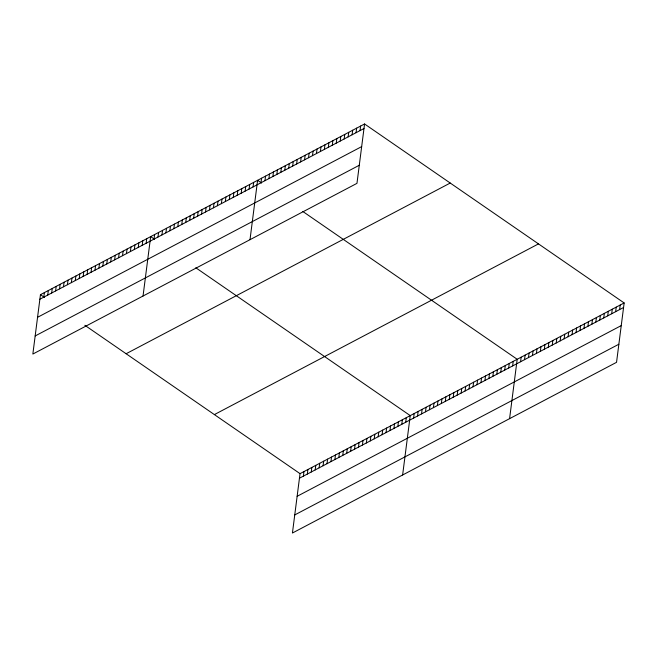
<?xml version="1.0" encoding="UTF-8"?>
<svg xmlns="http://www.w3.org/2000/svg" width="657" height="657" viewBox="0 0 657 657"><rect width="100%" height="100%" fill="white"/><g stroke="black" fill="none" stroke-linecap="round" stroke-linejoin="round"><path stroke-width="0.99" d="M364.569 123.976L40.455 294.673L32.85 354.049L356.965 183.352L364.569 123.976L624.15 302.951L616.545 362.327L292.431 533.024L300.035 473.648L624.15 302.951M43.805 297.153L44.389 292.603M47.747 295.083L48.331 290.525M51.681 293.006L52.264 288.456M55.615 290.936L56.198 286.386M59.549 288.858L60.132 284.309M63.491 286.789L64.074 282.239M67.425 284.719L68.008 280.161M71.358 282.641L71.942 278.092M75.292 280.572L75.875 276.022M79.226 278.502L79.809 273.944M83.168 276.425L83.751 271.875M87.102 274.355L87.685 269.797M91.036 272.277L91.619 267.728M94.969 270.208L95.552 265.658M98.911 268.138L99.494 263.58M102.845 266.06L103.428 261.511M106.779 263.991L107.362 259.433M110.713 261.913L111.296 257.363M114.647 259.844L115.23 255.294M118.589 257.774L119.172 253.216M122.522 255.696L123.105 251.146M126.456 253.627L127.039 249.077M130.39 251.549L130.973 246.999M134.332 249.479L134.915 244.93M138.266 247.41L138.849 242.852M142.199 245.332L142.783 240.782M146.133 243.262L146.716 238.713M143.045 296.011L150.658 236.635L154.551 239.32M154.034 239.099L154.617 234.549M157.992 237.013L158.575 232.463M161.959 234.927L162.542 230.377M165.917 232.841L166.5 228.291M169.876 230.755L170.459 226.205M173.842 228.669L174.425 224.119M177.801 226.583L178.384 222.033M181.759 224.497L182.342 219.947M185.726 222.411L186.309 217.861M189.684 220.325L190.267 215.775M193.643 218.239L194.226 213.689M197.609 216.153L198.192 211.603M201.568 214.067L202.151 209.517M205.534 211.981L206.117 207.423M209.493 209.895L210.076 205.337M213.451 207.809L214.034 203.251M217.418 205.723L218.001 201.165M221.376 203.637L221.959 199.079M225.335 201.543L225.918 196.993M229.301 199.457L229.884 194.907M233.26 197.371L233.843 192.821M237.218 195.285L237.801 190.735M241.185 193.199L241.768 188.649M245.143 191.113L245.726 186.563M249.11 189.027L249.693 184.477M253.068 186.941L253.651 182.391M250.005 239.682L257.61 180.305L261.502 182.991M260.993 182.769L261.576 178.219M264.952 180.683L265.535 176.133M268.91 178.597L269.493 174.048M272.877 176.511L273.46 171.962M276.835 174.425L277.418 169.876M280.794 172.339L281.377 167.79M284.76 170.253L285.343 165.704M288.719 168.167L289.302 163.618M292.677 166.081L293.26 161.523M296.644 163.995L297.227 159.437M300.602 161.909L301.185 157.352M304.569 159.823L305.152 155.266M308.527 157.737L309.11 153.18M312.486 155.643L313.069 151.094M316.452 153.557L317.035 149.008M320.411 151.471L320.994 146.922M324.369 149.385L324.952 144.836M328.336 147.299L328.919 142.75M332.294 145.213L332.877 140.664M336.253 143.127L336.836 138.578M340.219 141.041L340.802 136.492M344.178 138.956L344.761 134.406M303.386 476.128L303.969 471.578M348.144 136.87L348.727 132.32M307.328 474.058L307.911 469.509M352.103 134.784L352.686 130.234M311.262 471.981L311.845 467.431M356.061 132.698L356.644 128.148M315.196 469.911L315.779 465.361M360.028 130.612L360.611 126.062M319.13 467.841L319.713 463.284M323.072 465.764L323.655 461.214M327.005 463.694L327.588 459.144M330.939 461.616L331.522 457.067M334.873 459.547L335.456 454.997M338.815 457.477L339.398 452.919M342.749 455.4L343.332 450.85M346.682 453.33L347.266 448.78M350.616 451.252L351.199 446.703M354.55 449.183L355.133 444.633M358.492 447.113L359.075 442.555M362.426 445.035L363.009 440.486M366.36 442.966L366.943 438.416M370.293 440.888L370.877 436.338M374.235 438.819L374.818 434.269M378.169 436.749L378.752 432.191M382.103 434.671L382.686 430.121M386.037 432.602L386.62 428.052M389.971 430.524L390.554 425.974M393.913 428.454L394.496 423.905M397.846 426.385L398.429 421.827M401.78 424.307L402.363 419.757M405.714 422.237L406.297 417.688M402.626 474.986L410.239 415.61L195.819 267.777M413.614 418.074L414.197 413.524M417.573 415.988L418.156 411.438M421.539 413.902L422.123 409.352M425.498 411.816L426.081 407.266M429.456 409.73L430.039 405.18M433.423 407.644L434.006 403.094M437.381 405.558L437.964 401.008M441.34 403.472L441.923 398.922M445.306 401.386L445.889 396.836M449.265 399.3L449.848 394.75M453.231 397.214L453.815 392.664M457.19 395.128L457.773 390.578M461.148 393.042L461.731 388.492M465.115 390.956L465.698 386.406M469.073 388.87L469.656 384.32M473.032 386.784L473.615 382.234M476.998 384.698L477.582 380.14M480.957 382.612L481.54 378.054M484.915 380.526L485.498 375.968M488.882 378.44L489.465 373.882M492.84 376.354L493.423 371.796M496.807 374.26L497.39 369.71M500.765 372.174L501.348 367.624M504.724 370.088L505.307 365.538M508.69 368.002L509.274 363.452M512.649 365.916L513.232 361.366M509.586 418.657L517.19 359.28L302.778 211.447M520.574 361.744L521.157 357.194M524.532 359.658L525.115 355.108M528.491 357.572L529.074 353.023M532.457 355.486L533.041 350.937M536.416 353.4L536.999 348.851M540.374 351.314L540.957 346.765M544.341 349.228L544.924 344.679M548.299 347.142L548.882 342.593M552.266 345.056L552.849 340.507M556.224 342.97L556.808 338.421M560.183 340.884L560.766 336.335M564.149 338.798L564.733 334.241M568.108 336.713L568.691 332.155M572.066 334.627L572.649 330.069M576.033 332.541L576.616 327.983M579.991 330.455L580.574 325.897M583.95 328.36L584.533 323.811M587.916 326.274L588.5 321.725M591.875 324.188L592.458 319.639M595.833 322.102L596.416 317.553M599.8 320.016L600.383 315.467M603.758 317.931L604.341 313.381M607.725 315.845L608.308 311.295M611.683 313.759L612.267 309.209M615.642 311.673L616.225 307.123M619.608 309.587L620.192 305.037M39.872 299.222L363.986 128.526M37.556 317.315L361.67 146.618M35.166 335.957L359.28 165.26M126.119 353.737L450.234 183.032M214.379 414.592L538.485 243.887M299.452 478.206L623.567 307.501M297.136 496.298L621.251 325.593M294.747 514.932L618.861 344.235M40.455 294.673L44.348 297.358M84.843 325.281L300.035 473.648"/></g></svg>
